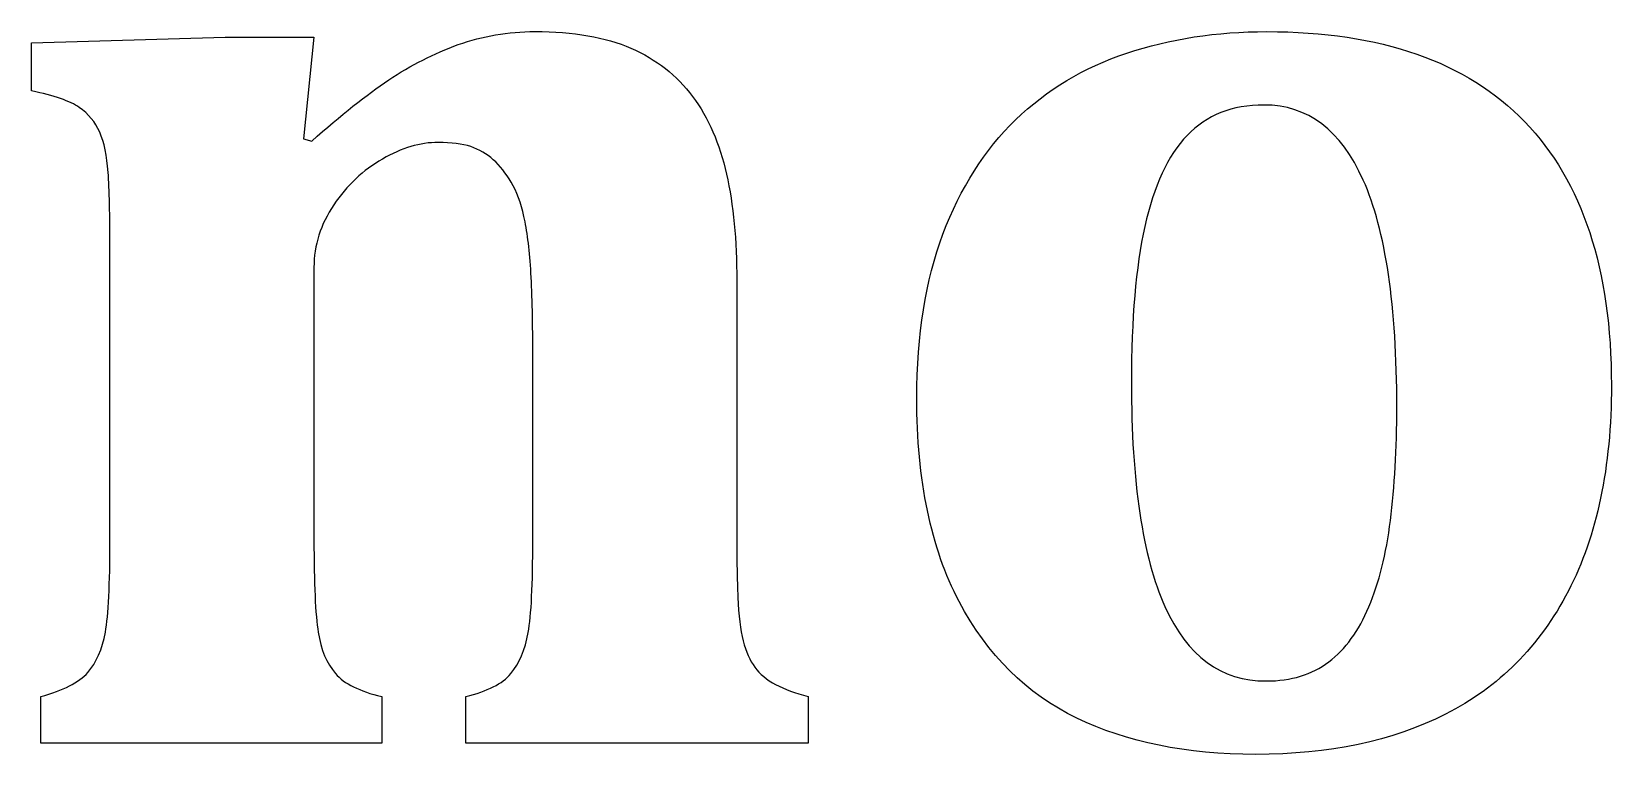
# Model space of a CAD drawing. Extents: x 0 to 800, y 146 to 730.
# Drawn here: x 340.03 to 348.43, y 480.94 to 484.78 of the extents above; entities that cross this region are included whole.
import ezdxf

# ---------------------------------------------------------------- set-up
doc = ezdxf.new("R2010")
doc.units = 0
doc.layers.get('0').update_dxf_attribs({"linetype": 'CONTINUOUS'})

msp = doc.modelspace()

# ---------------------------------------------------------------- linework, layer by layer
at = {"color": 7}
for points in [[(340.034182, 484.460787), (340.034182, 484.715789), (341.061683, 484.745805), (341.534182, 484.745805), (341.477926, 484.205805), (341.522918, 484.194541)], [(340.450458, 482.075789), (340.450458, 483.617037)], [(341.534234, 483.52329), (341.534234, 482.079539)], [(343.780442, 483.452045), (343.780442, 482.079546)], [(342.696768, 482.075763), (342.696768, 483.077011)], [(345.87673, 482.912013), (345.876755, 482.912013)], [(341.894202, 481.24329), (341.894202, 480.995789), (340.08295, 480.995789), (340.08295, 481.24329)], [(344.159258, 480.995763), (342.340506, 480.995763), (342.340506, 481.243264)], [(344.159309, 481.243302), (344.159258, 480.995763)], [(346.536755, 480.935763), (346.536755, 480.935763)]]:
    msp.add_lwpolyline(points, dxfattribs=at)
for points in [[(342.301043, 484.706419), (342.429792, 484.752691), (342.565414, 484.775789), (342.707917, 484.775795)], [(342.707917, 484.775795), (342.912915, 484.775789), (343.082912, 484.746419), (343.21792, 484.687667)], [(345.852384, 484.661389), (346.081133, 484.737632), (346.329254, 484.775757), (346.596755, 484.775763)], [(346.596755, 484.775763), (347.201754, 484.775757), (347.658003, 484.616384), (347.96551, 484.297638)], [(341.931667, 484.518918), (342.049165, 484.597664), (342.172288, 484.660166), (342.301043, 484.706419)], [(343.21792, 484.687667), (343.352915, 484.628915), (343.462291, 484.54329), (343.546042, 484.430797)], [(345.26176, 484.307014), (345.426758, 484.467008), (345.623629, 484.585133), (345.852384, 484.661389)], [(341.522918, 484.194541), (341.677914, 484.332038), (341.814163, 484.440166), (341.931667, 484.518918)], [(340.287309, 484.372659), (340.238541, 484.406387), (340.154182, 484.435763), (340.034182, 484.460787)], [(343.546042, 484.430797), (343.629792, 484.318291), (343.689792, 484.180794), (343.726042, 484.018291)], [(340.396058, 484.241414), (340.372314, 484.295174), (340.33609, 484.338912), (340.287309, 484.372659)], [(346.581734, 484.38576), (346.411731, 484.38576), (346.275482, 484.332), (346.172979, 484.224512)], [(347.108608, 483.986387), (346.989856, 484.252634), (346.814227, 484.38576), (346.581734, 484.38576)], [(344.875507, 483.699514), (344.968006, 483.944506), (345.096755, 484.147008), (345.26176, 484.307014)], [(347.96551, 484.297638), (348.273005, 483.978886), (348.426752, 483.512006), (348.426758, 482.897011)], [(340.44105, 484.027661), (340.43465, 484.11641), (340.419802, 484.187661), (340.396058, 484.241414)], [(342.194234, 484.18704), (342.099232, 484.187034), (342.00048, 484.157664), (341.897984, 484.098912)], [(342.366733, 484.164512), (342.321741, 484.179488), (342.26423, 484.186976), (342.194234, 484.18704)], [(346.172979, 484.224512), (346.070483, 484.117011), (345.995482, 483.955757), (345.947981, 483.740762)], [(341.897984, 484.098912), (341.795482, 484.04016), (341.709229, 483.958912), (341.639232, 483.855162)], [(342.486733, 484.095136), (342.451725, 484.126368), (342.411731, 484.149536), (342.366733, 484.164512)], [(342.582355, 483.975136), (342.553619, 484.023904), (342.521747, 484.063885), (342.486733, 484.095136)], [(340.450458, 483.617037), (340.450458, 483.802035), (340.447258, 483.938912), (340.44105, 484.027661)], [(343.726042, 484.018291), (343.762266, 483.855789), (343.780442, 483.66704), (343.780442, 483.452045)], [(342.649856, 483.793261), (342.6336, 483.86576), (342.611072, 483.926381), (342.582355, 483.975136)], [(347.286733, 482.780762), (347.286726, 483.318259), (347.227341, 483.720134), (347.108608, 483.986387)], [(341.639232, 483.855162), (341.569229, 483.751411), (341.534234, 483.640787), (341.534234, 483.52329)], [(342.685504, 483.513888), (342.678016, 483.627635), (342.666112, 483.720762), (342.649856, 483.793261)], [(344.736755, 482.82951), (344.736755, 483.164512), (344.783027, 483.454509), (344.875507, 483.699514)], [(345.947981, 483.740762), (345.900493, 483.52576), (345.87673, 483.24951), (345.87673, 482.912013)], [(342.696768, 483.077011), (342.696768, 483.254509), (342.692928, 483.400134), (342.685504, 483.513888)], [(345.876755, 482.912013), (345.876755, 482.38201), (345.936147, 481.985133), (346.05488, 481.721389)], [(344.96176, 481.747635), (344.811757, 482.031386), (344.736755, 482.392013), (344.736755, 482.82951)], [(348.426758, 482.897011), (348.426752, 482.46201), (348.350502, 482.097638), (348.19801, 481.803885)], [(347.253005, 482.178886), (347.275533, 482.357638), (347.286733, 482.558259), (347.286733, 482.780762)], [(347.13863, 481.719514), (347.19239, 481.847008), (347.230502, 482.000134), (347.253005, 482.178886)], [(340.426074, 481.584538), (340.44233, 481.674534), (340.450458, 481.838285), (340.450458, 482.075789)], [(341.534234, 482.079539), (341.534234, 481.842035), (341.541722, 481.677037), (341.556698, 481.584538)], [(342.672384, 481.582637), (342.68864, 481.673888), (342.696768, 481.838259), (342.696768, 482.075763)], [(343.780442, 482.079546), (343.780442, 481.969542), (343.782362, 481.866419), (343.786202, 481.77017)], [(343.786202, 481.77017), (343.790042, 481.67392), (343.799322, 481.597043), (343.814298, 481.539546)], [(345.586131, 481.12889), (345.319885, 481.257638), (345.111757, 481.463885), (344.96176, 481.747635)], [(348.19801, 481.803885), (348.045504, 481.510138), (347.828006, 481.292013), (347.54551, 481.14951)], [(346.05488, 481.721389), (346.173632, 481.457638), (346.353005, 481.32576), (346.593005, 481.32576)], [(346.924883, 481.427014), (347.013632, 481.494509), (347.084883, 481.592013), (347.13863, 481.719514)], [(340.332326, 481.37079), (340.378598, 481.42327), (340.409824, 481.494534), (340.426074, 481.584538)], [(341.556698, 481.584538), (341.571674, 481.492038), (341.60233, 481.418912), (341.648576, 481.365165)], [(342.580506, 481.365139), (342.625498, 481.418899), (342.656128, 481.491386), (342.672384, 481.582637)], [(343.814298, 481.539546), (343.829274, 481.48201), (343.849946, 481.435168), (343.876186, 481.398918)], [(343.876186, 481.398918), (343.902426, 481.362694), (343.93929, 481.332045), (343.98681, 481.307046)], [(346.593005, 481.32576), (346.725504, 481.32576), (346.836128, 481.359488), (346.924883, 481.427014)], [(340.08295, 481.24329), (340.20295, 481.275802), (340.286074, 481.318285), (340.332326, 481.37079)], [(341.648576, 481.365165), (341.694848, 481.311405), (341.776698, 481.270784), (341.894202, 481.24329)], [(342.340506, 481.243264), (342.455507, 481.270784), (342.535507, 481.311386), (342.580506, 481.365139)], [(343.98681, 481.307046), (344.034298, 481.282022), (344.091802, 481.260774), (344.159309, 481.243302)], [(347.54551, 481.14951), (347.263008, 481.007014), (346.926758, 480.935763), (346.536755, 480.935763)], [(346.536755, 480.935763), (346.169254, 480.935763), (345.852384, 481.000134), (345.586131, 481.12889)]]:
    msp.add_open_spline(points, degree=3, dxfattribs=at)

doc.saveas('drawing.dxf')
